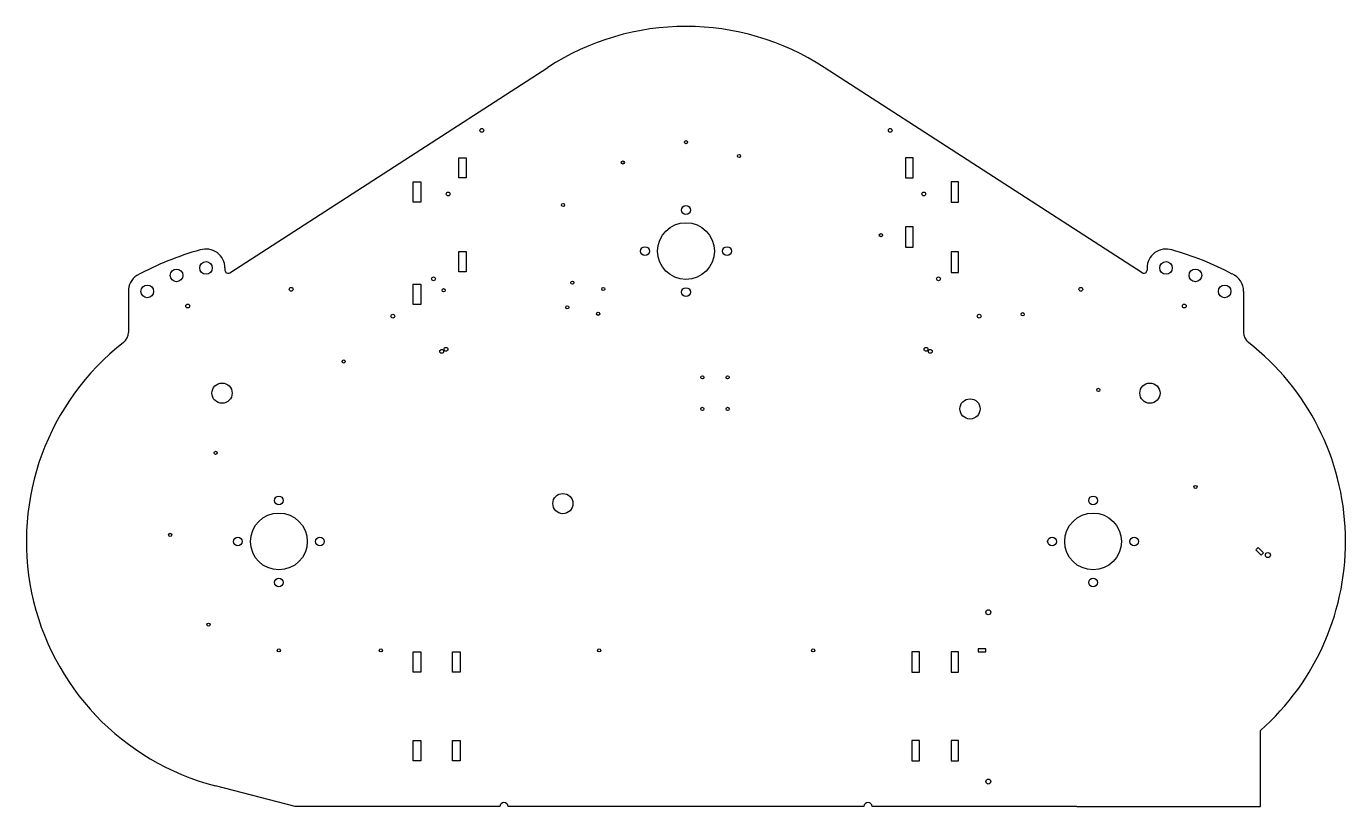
# Model space of a CAD drawing. Extents: x 6 to 2096, y 4 to 1240.
import ezdxf

# ---------------------------------------------------------------- set-up
doc = ezdxf.new("R2010")
doc.units = 0
doc.layers.get('0').update_dxf_attribs({"linetype": 'CONTINUOUS'})

msp = doc.modelspace()

# ---------------------------------------------------------------- linework, layer by layer
for p, q in [((328, 849.5), (831.6, 1174.5)), ((1773.5, 849.5), (1269.8, 1174.5)), ((690.7, 1000), (690.7, 1031.6)), ((690.7, 1031.6), (702.7, 1031.6)), ((702.7, 1031.6), (702.7, 1000)), ((1410.7, 1031.6), (1398.7, 1031.6)), ((1398.7, 1031.6), (1398.7, 1000)), ((1410.7, 1000), (1410.7, 1031.6)), ((618.7, 961.2), (618.7, 993.5)), ((618.7, 993.5), (630.7, 993.5)), ((630.7, 993.5), (630.7, 961.2)), ((702.7, 1000), (690.7, 1000)), ((1398.7, 1000), (1410.7, 1000)), ((1482.7, 993.5), (1470.7, 993.5)), ((1470.7, 993.5), (1470.7, 961.2)), ((1482.7, 961.2), (1482.7, 993.5)), ((630.7, 961.2), (618.7, 961.2)), ((1470.7, 961.2), (1482.7, 961.2)), ((1410.7, 922.4), (1398.7, 922.4)), ((1398.7, 922.4), (1398.7, 890.2)), ((1410.7, 890.2), (1410.7, 922.4)), ((690.7, 850.9), (690.7, 883.1)), ((690.7, 883.1), (702.7, 883.1)), ((702.7, 883.1), (702.7, 850.9)), ((1398.7, 890.2), (1410.7, 890.2)), ((1482.7, 882.5), (1470.7, 882.5)), ((1470.7, 882.5), (1470.7, 850.2)), ((1482.7, 850.2), (1482.7, 882.5)), ((320.3, 857.2), (320.3, 853.7)), ((1781.2, 857.2), (1781.2, 853.7)), ((702.7, 850.9), (690.7, 850.9)), ((1470.7, 850.2), (1482.7, 850.2)), ((167.3, 820.1), (167.3, 755)), ((618.7, 799.4), (618.7, 831.6)), ((618.7, 831.6), (630.7, 831.6)), ((630.7, 831.6), (630.7, 799.4)), ((1934.1, 820.1), (1934.1, 755)), ((630.7, 799.4), (618.7, 799.4)), ((1957.2, 414.4), (1953.7, 410.8)), ((1962.2, 402.3), (1953.7, 410.8)), ((1965.7, 405.9), (1957.2, 414.4)), ((1965.7, 405.9), (1962.2, 402.3)), ((1525.7, 253.9), (1513.7, 253.9)), ((1513.7, 253.9), (1513.7, 248.9)), ((1525.7, 248.9), (1525.7, 253.9)), ((618.7, 216.6), (618.7, 248.9)), ((618.7, 248.9), (630.7, 248.9)), ((630.7, 248.9), (630.7, 216.6)), ((680.7, 216.6), (680.7, 248.9)), ((680.7, 248.9), (692.7, 248.9)), ((692.7, 248.9), (692.7, 216.6)), ((1420.7, 248.9), (1408.7, 248.9)), ((1408.7, 248.9), (1408.7, 216.6)), ((1420.7, 216.6), (1420.7, 248.9)), ((1482.7, 248.9), (1470.7, 248.9)), ((1470.7, 248.9), (1470.7, 216.6)), ((1482.7, 216.6), (1482.7, 248.9)), ((1513.7, 248.9), (1525.7, 248.9)), ((630.7, 216.6), (618.7, 216.6)), ((692.7, 216.6), (680.7, 216.6)), ((1408.7, 216.6), (1420.7, 216.6)), ((1470.7, 216.6), (1482.7, 216.6)), ((618.7, 76.3), (618.7, 108.6)), ((618.7, 108.6), (630.7, 108.6)), ((630.7, 108.6), (630.7, 76.3)), ((680.7, 76.3), (680.7, 108.6)), ((680.7, 108.6), (692.7, 108.6)), ((692.7, 108.6), (692.7, 76.3)), ((1420.7, 108.6), (1408.7, 108.6)), ((1408.7, 108.6), (1408.7, 76.3)), ((1420.7, 76.3), (1420.7, 108.6)), ((1482.7, 108.6), (1470.7, 108.6)), ((1470.7, 108.6), (1470.7, 76.3)), ((1482.7, 76.3), (1482.7, 108.6)), ((1960.7, 3.9), (1960.7, 124.2)), ((630.7, 76.3), (618.7, 76.3)), ((692.7, 76.3), (680.7, 76.3)), ((1408.7, 76.3), (1420.7, 76.3)), ((1470.7, 76.3), (1482.7, 76.3)), ((431.5, 3.9), (305.1, 36.7)), ((755.8, 3.9), (431.5, 3.9)), ((1332.6, 3.9), (768.8, 3.9)), ((1669.9, 3.9), (1345.7, 3.9)), ((1669.9, 3.9), (1960.7, 3.9))]:
    msp.add_line(p, q)
for centre, radius in [((727.2, 1075.1), 3), ((1374.3, 1075.1), 3), ((1050.7, 1056.4), 2.5), ((950.6, 1024.3), 2.5), ((1134.8, 1034.5), 2.5), ((674, 974.4), 3), ((1427.4, 974.4), 3), ((855.9, 956.8), 2.5), ((1050.7, 948.9), 7), ((1050.7, 883.9), 45), ((1359.5, 909.2), 2.5), ((985.7, 883.9), 7), ((1115.7, 883.9), 7), ((290.3, 857.2), 10), ((1811.2, 857.2), 10), ((243.6, 845.4), 10), ((650.7, 839.9), 3), ((870.7, 833.9), 2.5), ((1450.7, 839.9), 3), ((1857.8, 845.4), 10), ((197.3, 820.1), 10), ((425.3, 823.4), 3), ((666.8, 821.9), 2.5), ((919.7, 823.8), 2.5), ((1050.7, 818.9), 7), ((1676.2, 823.4), 3), ((1904.1, 820.1), 10), ((261.3, 796.9), 3), ((862.7, 794.7), 2.5), ((1840.2, 796.9), 3), ((586.3, 780.8), 3), ((911.6, 784.6), 2.5), ((1515.1, 780.8), 3), ((1584.2, 783.9), 2.52), ((508.5, 709), 2.5), ((663.7, 725), 3), ((670.4, 728.3), 3), ((1431, 728.3), 3), ((1437.7, 725), 3), ((315.7, 658.9), 16), ((1076.7, 683.9), 2.5), ((1116.7, 683.9), 2.5), ((1785.7, 658.9), 16), ((1500.7, 633.9), 16), ((1704, 664), 2.5), ((1076.7, 633.9), 2.5), ((1116.7, 633.9), 2.5), ((305.6, 564.3), 2.5), ((1857.9, 510.2), 2.5), ((405.7, 488.9), 7), ((855.7, 483.9), 16), ((1695.7, 488.9), 7), ((405.7, 423.9), 45), ((1695.7, 423.9), 45), ((233.5, 434.3), 2.5), ((340.7, 423.9), 7), ((470.7, 423.9), 7), ((1630.7, 423.9), 7), ((1760.7, 423.9), 7), ((1972.7, 402.3), 4), ((405.7, 358.9), 7), ((1695.7, 358.9), 7), ((1529.7, 311.7), 4), ((294.3, 292.2), 2.5), ((405.7, 251.4), 2.5), ((567.2, 251.4), 2.5), ((913.1, 251.4), 2.5), ((1252.2, 251.4), 2.5), ((1529.7, 43.6), 4)]:
    msp.add_circle(centre, radius)
for centre, radius, start, end in [((1050.7, 839.9), 400, 56.7892, 123.2108), ((405.7, 434.9), 467.8, 105.4628, 118.74), ((290.3, 857.2), 30, 0, 107.9505), ((1811.2, 857.2), 30, 72.0495, 180), ((1695.7, 434.9), 467.8, 61.9059, 74.5372), ((197.3, 820.1), 30, 123.4596, 180), ((325.3, 853.7), 5, 180, 302.838), ((1776.2, 853.7), 5, 237.162, 0), ((1904.1, 820.1), 30, 0, 66.6255), ((147.3, 755), 20, 307.97, 0), ((1954.1, 755), 20, 180, 232.03), ((405.7, 423.9), 400, 127.97, 255.4324), ((1695.7, 423.9), 400, 311.4908, 52.03), ((762.3, 3.9), 6.51, 0, 180), ((1339.2, 3.9), 6.51, 360, 180)]:
    msp.add_arc(centre, radius, start, end)

doc.saveas('drawing.dxf')
